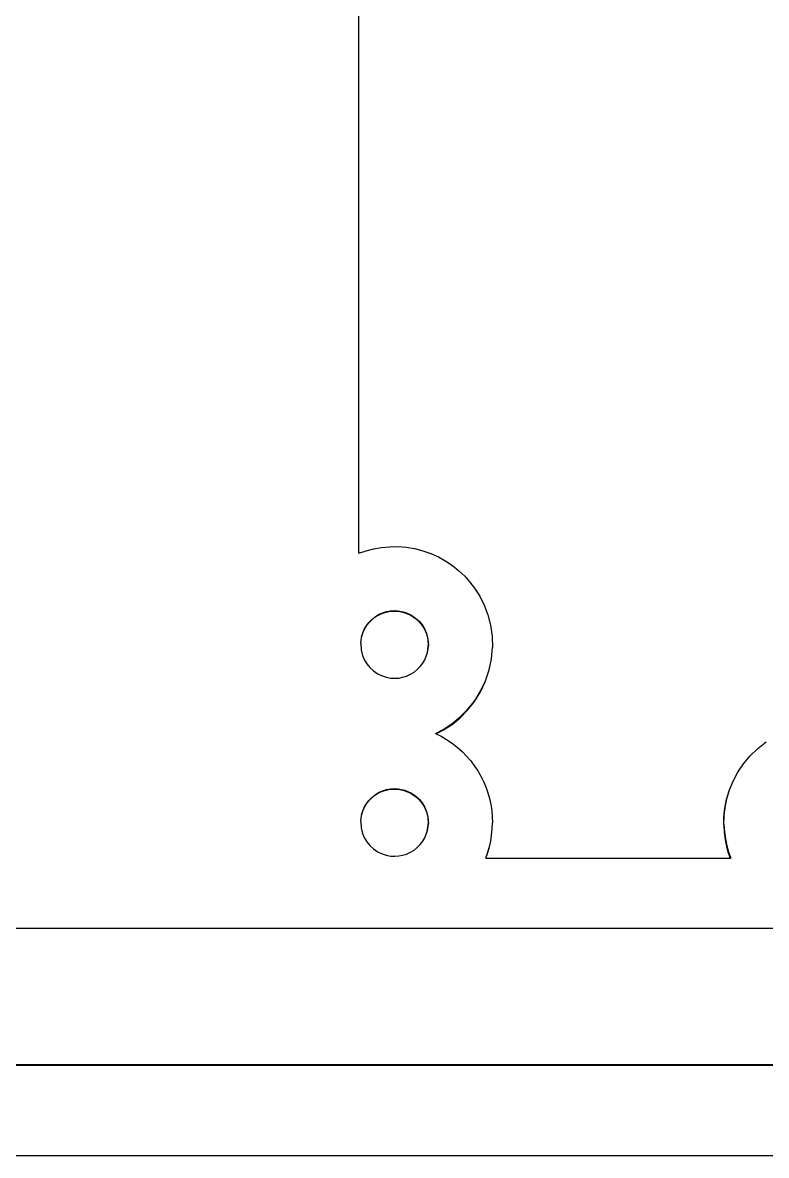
# Model space of a CAD drawing. Header units: millimetres. Extents: x -226 to 218, y -257 to 254.
# Drawn here: x 14.9 to 56.2, y 129.8 to 192.7 of the extents above; entities that cross this region are included whole.
import ezdxf

# ---------------------------------------------------------------- set-up
doc = ezdxf.new("R2010")
doc.units = ezdxf.units.MM
doc.layers.add('VISIBLE', color=7, linetype='Continuous')

msp = doc.modelspace()

# ---------------------------------------------------------------- linework, layer by layer
at = {"layer": 'VISIBLE'}
for p, q in [((33.603, 163.198), (33.603, 206.441)), ((34.863, 163.522), (35.313, 163.563)), ((34.863, 163.522), (35.313, 163.563)), ((35.313, 163.563), (35.772, 163.567)), ((35.313, 163.563), (35.772, 163.567)), ((35.772, 163.567), (36.234, 163.53)), ((33.603, 163.198), (34.005, 163.337)), ((34.005, 163.337), (34.426, 163.446)), ((34.426, 163.446), (34.863, 163.522)), ((34.426, 163.446), (34.863, 163.522)), ((36.234, 163.53), (36.695, 163.454)), ((36.695, 163.454), (37.149, 163.339)), ((37.149, 163.339), (37.592, 163.184)), ((37.592, 163.184), (38.018, 162.993)), ((37.592, 163.184), (38.018, 162.993)), ((38.018, 162.993), (38.423, 162.767)), ((38.018, 162.993), (38.423, 162.767)), ((38.423, 162.767), (38.803, 162.511)), ((38.423, 162.767), (38.803, 162.511)), ((38.803, 162.511), (39.156, 162.228)), ((39.156, 162.228), (39.478, 161.923)), ((39.478, 161.923), (39.768, 161.599)), ((39.768, 161.599), (40.026, 161.262)), ((40.026, 161.262), (40.311, 160.811)), ((40.311, 160.811), (40.56, 160.313)), ((34.495, 159.646), (34.694, 159.769)), ((34.495, 159.646), (34.694, 159.769)), ((34.5, 159.67), (34.699, 159.792)), ((34.694, 159.769), (34.906, 159.865)), ((34.694, 159.769), (34.906, 159.865)), ((34.699, 159.792), (34.911, 159.889)), ((34.906, 159.865), (35.124, 159.933)), ((34.906, 159.865), (35.124, 159.933)), ((34.911, 159.889), (35.129, 159.957)), ((35.124, 159.933), (35.344, 159.974)), ((35.129, 159.957), (35.349, 159.998)), ((35.344, 159.974), (35.561, 159.988)), ((35.349, 159.998), (35.566, 160.012)), ((35.561, 159.988), (35.771, 159.978)), ((35.566, 160.012), (35.776, 160.002)), ((35.771, 159.978), (35.969, 159.946)), ((35.776, 160.002), (35.975, 159.97)), ((35.969, 159.946), (36.155, 159.896)), ((35.975, 159.97), (36.161, 159.92)), ((36.155, 159.896), (36.482, 159.755)), ((36.161, 159.92), (36.487, 159.778)), ((36.487, 159.778), (36.752, 159.601)), ((40.56, 160.313), (40.763, 159.773)), ((40.763, 159.773), (40.911, 159.196)), ((33.899, 158.957), (34.012, 159.15)), ((33.899, 158.957), (34.012, 159.15)), ((33.904, 158.981), (34.017, 159.174)), ((34.012, 159.15), (34.15, 159.333)), ((34.012, 159.15), (34.15, 159.333)), ((34.017, 159.174), (34.155, 159.357)), ((34.15, 159.333), (34.312, 159.5)), ((34.15, 159.333), (34.312, 159.5)), ((34.155, 159.357), (34.317, 159.523)), ((34.312, 159.5), (34.495, 159.646)), ((34.312, 159.5), (34.495, 159.646)), ((34.317, 159.523), (34.5, 159.67)), ((36.482, 159.755), (36.747, 159.578)), ((36.747, 159.578), (36.953, 159.385)), ((36.752, 159.601), (36.959, 159.409)), ((36.953, 159.385), (37.11, 159.191)), ((36.959, 159.409), (37.116, 159.215)), ((37.11, 159.191), (37.24, 158.978)), ((37.116, 159.215), (37.246, 159.001)), ((40.911, 159.196), (40.997, 158.591)), ((40.911, 159.196), (40.997, 158.591)), ((33.719, 158.383), (33.756, 158.581)), ((33.753, 158.562), (33.812, 158.758)), ((33.756, 158.581), (33.817, 158.781)), ((33.812, 158.758), (33.899, 158.957)), ((33.817, 158.781), (33.904, 158.981)), ((37.24, 158.978), (37.352, 158.718)), ((37.246, 159.001), (37.357, 158.741)), ((37.352, 158.718), (37.429, 158.409)), ((37.357, 158.741), (37.434, 158.432)), ((40.997, 158.591), (41.013, 157.968)), ((40.997, 158.591), (41.013, 157.968)), ((33.703, 158.191), (33.719, 158.383)), ((33.703, 158.191), (33.726, 157.836)), ((37.404, 157.687), (37.441, 157.885)), ((37.429, 158.409), (37.452, 158.054)), ((37.434, 158.432), (37.457, 158.077)), ((37.436, 157.862), (37.452, 158.054)), ((37.441, 157.885), (37.457, 158.077)), ((40.957, 157.338), (41.013, 157.968)), ((33.726, 157.836), (33.803, 157.527)), ((33.803, 157.527), (33.914, 157.267)), ((33.914, 157.267), (34.044, 157.053)), ((37.144, 157.094), (37.256, 157.287)), ((37.256, 157.287), (37.343, 157.487)), ((37.343, 157.487), (37.404, 157.687)), ((37.401, 157.678), (37.436, 157.862)), ((40.828, 156.716), (40.957, 157.338)), ((34.044, 157.053), (34.201, 156.859)), ((34.201, 156.859), (34.408, 156.667)), ((34.408, 156.667), (34.673, 156.49)), ((36.661, 156.598), (36.843, 156.745)), ((36.661, 156.598), (36.843, 156.745)), ((36.843, 156.745), (37.005, 156.911)), ((36.843, 156.745), (37.005, 156.911)), ((37.005, 156.911), (37.144, 157.094)), ((37.005, 156.911), (37.144, 157.094)), ((40.614, 156.066), (40.816, 156.669)), ((40.626, 156.112), (40.828, 156.716)), ((40.816, 156.669), (40.828, 156.716)), ((34.673, 156.49), (35, 156.348)), ((35, 156.348), (35.186, 156.298)), ((35.186, 156.298), (35.384, 156.266)), ((35.384, 156.266), (35.594, 156.256)), ((35.594, 156.256), (35.811, 156.27)), ((35.811, 156.27), (36.031, 156.311)), ((35.811, 156.27), (36.031, 156.311)), ((36.031, 156.311), (36.249, 156.379)), ((36.031, 156.311), (36.249, 156.379)), ((36.249, 156.379), (36.461, 156.476)), ((36.249, 156.379), (36.461, 156.476)), ((36.461, 156.476), (36.661, 156.598)), ((36.461, 156.476), (36.661, 156.598)), ((40.345, 155.494), (40.614, 156.066)), ((40.345, 155.494), (40.614, 156.066)), ((40.357, 155.54), (40.626, 156.112)), ((40.017, 154.964), (40.345, 155.494)), ((40.017, 154.964), (40.345, 155.494)), ((40.029, 155.01), (40.357, 155.54)), ((39.638, 154.485), (40.017, 154.964)), ((39.638, 154.485), (40.017, 154.964)), ((39.65, 154.531), (40.029, 155.01)), ((38.784, 153.743), (39.231, 154.107)), ((39.22, 154.061), (39.638, 154.485)), ((39.231, 154.107), (39.65, 154.531)), ((38.307, 153.393), (38.773, 153.697)), ((38.319, 153.438), (38.784, 153.743)), ((38.773, 153.697), (39.22, 154.061)), ((37.845, 153.192), (38.319, 153.438)), ((37.845, 153.192), (38.163, 153.034)), ((37.884, 153.173), (38.307, 153.393)), ((38.163, 153.034), (38.473, 152.853)), ((38.473, 152.853), (38.771, 152.651)), ((38.771, 152.651), (39.056, 152.43)), ((39.056, 152.43), (39.325, 152.191)), ((55.319, 151.951), (55.743, 152.361)), ((55.319, 151.951), (55.743, 152.361)), ((55.743, 152.361), (56.216, 152.727)), ((39.325, 152.191), (39.578, 151.934)), ((39.578, 151.934), (39.812, 151.663)), ((39.578, 151.934), (39.812, 151.663)), ((39.812, 151.663), (40.026, 151.378)), ((39.812, 151.663), (40.026, 151.378)), ((54.947, 151.506), (55.319, 151.951)), ((54.947, 151.506), (55.319, 151.951)), ((40.026, 151.378), (40.204, 151.108)), ((40.026, 151.378), (40.204, 151.108)), ((40.204, 151.108), (40.368, 150.824)), ((40.204, 151.108), (40.368, 150.824)), ((54.374, 150.548), (54.632, 151.035)), ((54.632, 151.035), (54.947, 151.506)), ((40.368, 150.824), (40.516, 150.528)), ((40.368, 150.824), (40.516, 150.528)), ((40.516, 150.528), (40.647, 150.219)), ((40.516, 150.528), (40.647, 150.219)), ((54.173, 150.055), (54.374, 150.548)), ((34.312, 149.618), (34.495, 149.764)), ((34.317, 149.64), (34.5, 149.786)), ((34.495, 149.764), (34.694, 149.887)), ((34.495, 149.764), (34.694, 149.887)), ((34.5, 149.786), (34.699, 149.909)), ((34.694, 149.887), (34.906, 149.983)), ((34.694, 149.887), (34.906, 149.983)), ((34.699, 149.909), (34.911, 150.005)), ((34.906, 149.983), (35.124, 150.051)), ((34.906, 149.983), (35.124, 150.051)), ((34.911, 150.005), (35.129, 150.074)), ((35.124, 150.051), (35.344, 150.092)), ((35.129, 150.074), (35.349, 150.114)), ((35.344, 150.092), (35.561, 150.106)), ((35.349, 150.114), (35.566, 150.128)), ((35.561, 150.106), (35.771, 150.096)), ((35.566, 150.128), (35.776, 150.118)), ((35.771, 150.096), (35.969, 150.064)), ((35.776, 150.118), (35.975, 150.087)), ((35.969, 150.064), (36.155, 150.014)), ((35.975, 150.087), (36.161, 150.037)), ((36.155, 150.014), (36.482, 149.873)), ((36.161, 150.037), (36.487, 149.895)), ((36.482, 149.873), (36.747, 149.696)), ((36.487, 149.895), (36.752, 149.718)), ((36.752, 149.718), (36.959, 149.525)), ((40.647, 150.219), (40.759, 149.901)), ((40.759, 149.901), (40.852, 149.574)), ((54.009, 149.519), (54.157, 150.011)), ((54.025, 149.563), (54.173, 150.055)), ((54.157, 150.011), (54.173, 150.055)), ((33.812, 148.876), (33.899, 149.075)), ((33.817, 148.898), (33.904, 149.097)), ((33.899, 149.075), (34.012, 149.269)), ((33.899, 149.075), (34.012, 149.269)), ((33.904, 149.097), (34.017, 149.291)), ((34.012, 149.269), (34.15, 149.451)), ((34.012, 149.269), (34.15, 149.451)), ((34.017, 149.291), (34.155, 149.473)), ((34.15, 149.451), (34.312, 149.618)), ((34.15, 149.451), (34.312, 149.618)), ((34.155, 149.473), (34.317, 149.64)), ((36.747, 149.696), (36.953, 149.503)), ((36.953, 149.503), (37.11, 149.309)), ((36.959, 149.525), (37.116, 149.331)), ((37.11, 149.309), (37.24, 149.096)), ((37.116, 149.331), (37.246, 149.118)), ((37.24, 149.096), (37.352, 148.836)), ((37.246, 149.118), (37.357, 148.858)), ((40.852, 149.574), (40.925, 149.241)), ((40.925, 149.241), (40.977, 148.904)), ((53.876, 148.612), (53.928, 149.08)), ((53.912, 149.036), (54.009, 149.519)), ((53.928, 149.08), (54.025, 149.563)), ((33.703, 148.308), (33.719, 148.499)), ((33.719, 148.499), (33.756, 148.697)), ((33.753, 148.683), (33.812, 148.876)), ((33.756, 148.697), (33.817, 148.898)), ((37.352, 148.836), (37.429, 148.527)), ((37.357, 148.858), (37.434, 148.549)), ((37.429, 148.527), (37.452, 148.172)), ((37.434, 148.549), (37.457, 148.194)), ((40.977, 148.904), (41.007, 148.564)), ((41.007, 148.564), (41.016, 148.223)), ((53.849, 148.118), (53.86, 148.568)), ((53.86, 148.568), (53.912, 149.036)), ((53.865, 148.162), (53.876, 148.612)), ((33.703, 148.308), (33.726, 147.952)), ((33.726, 147.952), (33.803, 147.643)), ((37.4, 147.792), (37.436, 147.98)), ((37.404, 147.804), (37.441, 148.002)), ((37.436, 147.98), (37.452, 148.172)), ((37.441, 148.002), (37.457, 148.194)), ((40.97, 147.548), (41.004, 147.884)), ((40.97, 147.548), (41.004, 147.884)), ((41.004, 147.884), (41.016, 148.223)), ((53.849, 148.118), (53.873, 147.691)), ((53.865, 148.162), (53.889, 147.734)), ((33.803, 147.643), (33.914, 147.384)), ((33.914, 147.384), (34.044, 147.17)), ((37.005, 147.028), (37.144, 147.211)), ((37.005, 147.028), (37.144, 147.211)), ((37.144, 147.211), (37.256, 147.404)), ((37.256, 147.404), (37.343, 147.603)), ((37.343, 147.603), (37.404, 147.804)), ((40.844, 146.894), (40.917, 147.217)), ((40.844, 146.894), (40.917, 147.217)), ((40.917, 147.217), (40.97, 147.548)), ((40.917, 147.217), (40.97, 147.548)), ((53.873, 147.691), (53.927, 147.287)), ((53.889, 147.734), (53.943, 147.331)), ((53.927, 147.287), (54.006, 146.909)), ((53.943, 147.331), (54.022, 146.953)), ((34.044, 147.17), (34.201, 146.976)), ((34.201, 146.976), (34.408, 146.783)), ((34.408, 146.783), (34.673, 146.606)), ((34.673, 146.606), (35, 146.465)), ((36.249, 146.496), (36.461, 146.592)), ((36.249, 146.496), (36.461, 146.592)), ((36.461, 146.592), (36.661, 146.715)), ((36.461, 146.592), (36.661, 146.715)), ((36.661, 146.715), (36.843, 146.861)), ((36.661, 146.715), (36.843, 146.861)), ((36.843, 146.861), (37.005, 147.028)), ((36.843, 146.861), (37.005, 147.028)), ((40.644, 146.274), (40.753, 146.579)), ((40.74, 146.535), (40.832, 146.85)), ((40.74, 146.535), (40.832, 146.85)), ((40.753, 146.579), (40.844, 146.894)), ((40.832, 146.85), (40.834, 146.859)), ((40.834, 146.859), (40.842, 146.885)), ((40.842, 146.885), (40.844, 146.894)), ((54.006, 146.909), (54.105, 146.557)), ((54.022, 146.953), (54.121, 146.601)), ((54.121, 146.601), (54.237, 146.274)), ((35, 146.465), (35.186, 146.415)), ((35.186, 146.415), (35.384, 146.383)), ((35.384, 146.383), (35.594, 146.373)), ((35.594, 146.373), (35.811, 146.387)), ((35.811, 146.387), (36.031, 146.428)), ((35.811, 146.387), (36.031, 146.428)), ((36.031, 146.428), (36.249, 146.496)), ((36.031, 146.428), (36.249, 146.496)), ((40.644, 146.274), (54.237, 146.274)), ((40.647, 146.274), (40.74, 146.535)), ((54.105, 146.557), (54.205, 146.274)), ((-196.916, 142.385), (196.916, 142.385)), ((-196.916, 134.812), (196.916, 134.812)), ((-196.856, 134.771), (196.856, 134.771)), ((-196.916, 129.763), (196.916, 129.763))]:
    msp.add_line(p, q, dxfattribs=at)

doc.saveas('drawing.dxf')
